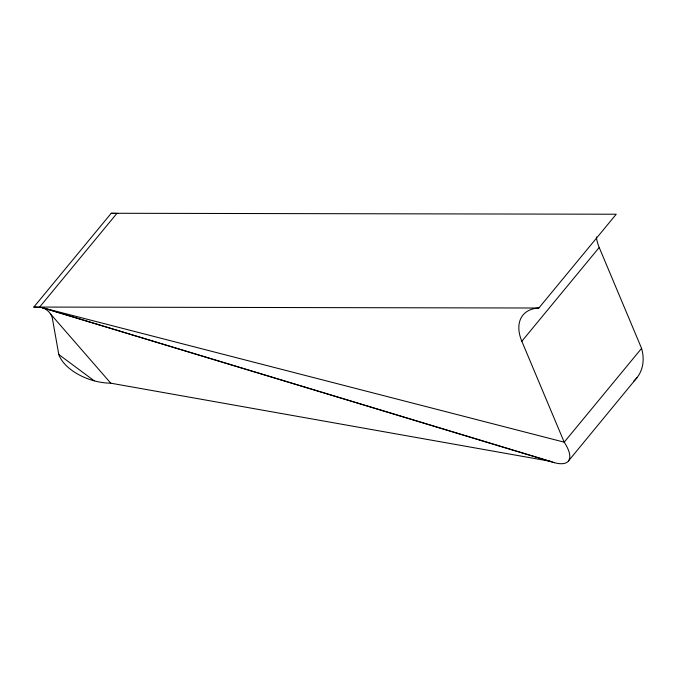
<?xml version="1.0" encoding="UTF-8"?>
<svg xmlns="http://www.w3.org/2000/svg" width="677" height="677" viewBox="0 0 677 677"><rect width="100%" height="100%" fill="white"/><g stroke="black" fill="none" stroke-linecap="round" stroke-linejoin="round"><path stroke-width="1.02" d="M568.494 460.919L637.032 377.631M33.85 307.053L111.223 213.272L616.231 214.228L538.858 308.018A45.384 27.698 39.5 0 0 521.832 341.259L564.203 442.174A43.912 15.943 39.2 0 1 549.936 461.232L110.766 383.182A40.975 22.874 18.5 0 1 58.797 354.528L52.307 317.995A10.443 6.372 39.5 0 0 42.194 307.646L33.85 307.053L538.858 308.018M39.528 307.189L116.901 213.407L118.204 213.534M521.832 341.259L599.204 247.469A45.384 27.698 39.5 0 1 596.369 236.908M599.204 247.469L641.576 348.384L564.203 442.174L42.194 307.646L554.243 462.653M111.223 213.272L116.901 213.407M42.194 307.646L549.936 461.232M58.797 354.528L94.281 380.855M50.741 314.196L110.766 383.182M641.576 348.384A43.514 34.315 39.9 0 1 633.723 381.126"/></g></svg>
